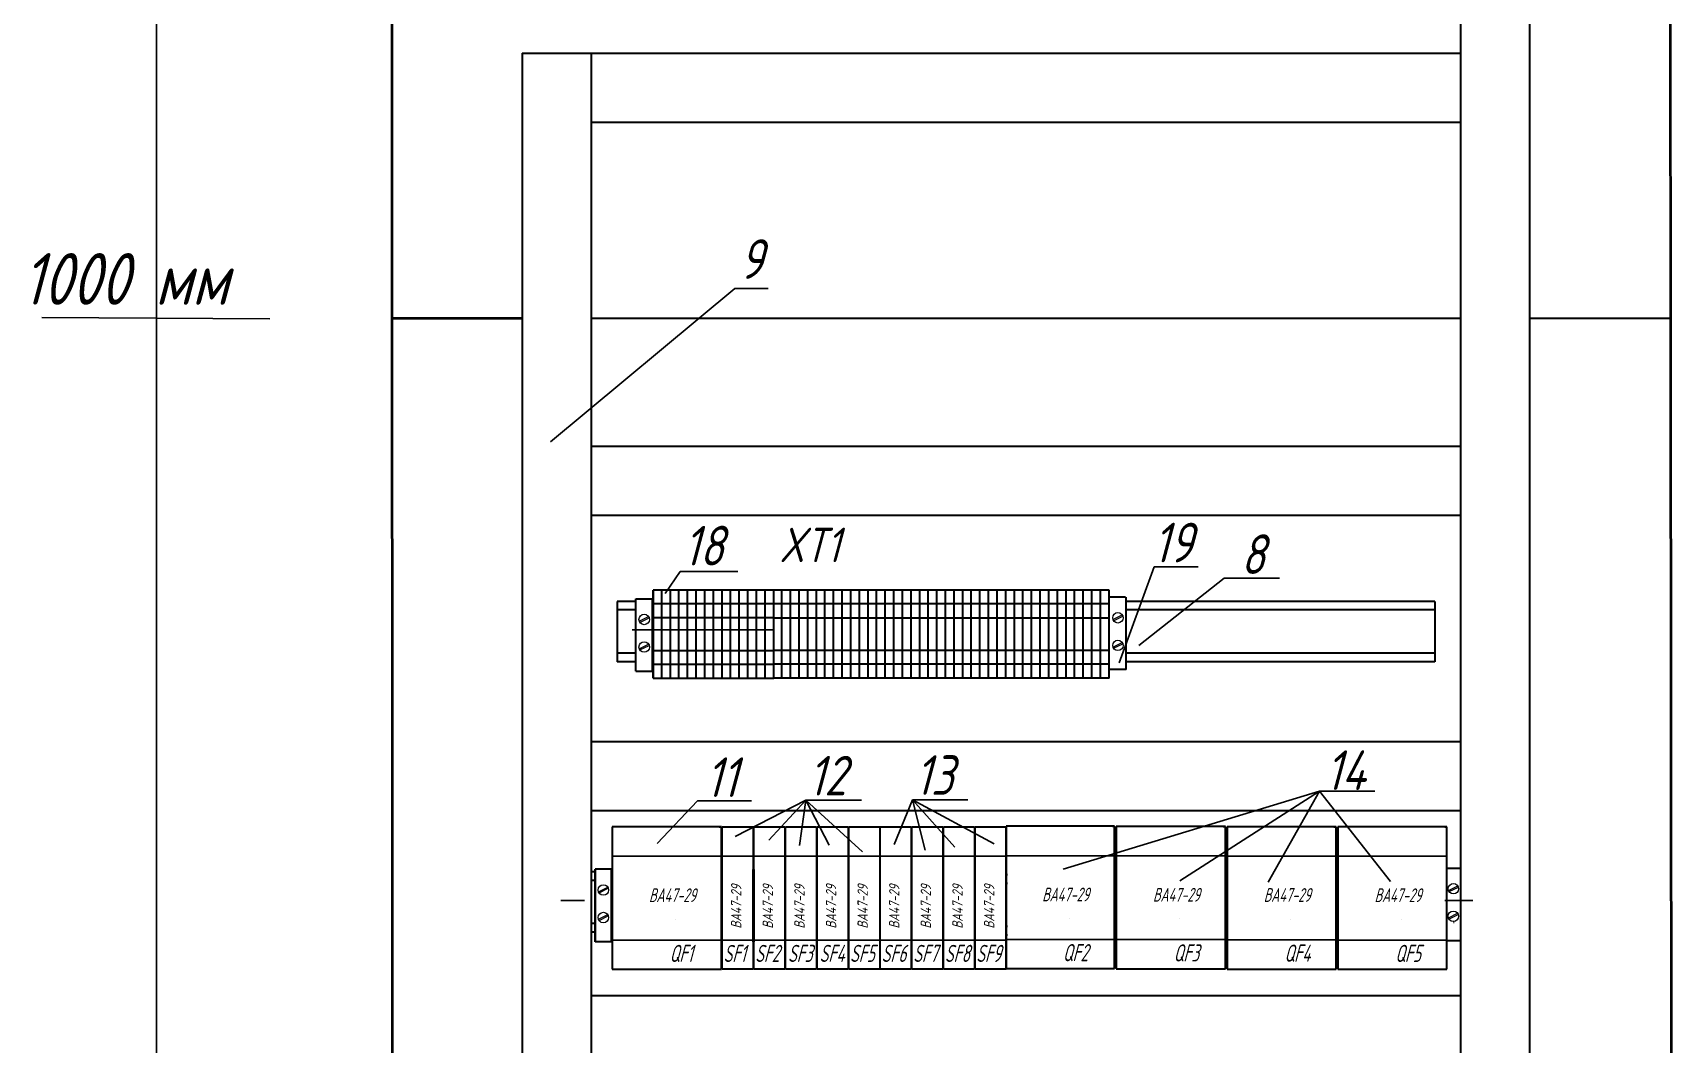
# Model space of a CAD drawing. Extents: x 1296 to 1960, y 266 to 609.
# Drawn here: x 1409.9 to 1505.1, y 432.3 to 491 of the extents above; entities that cross this region are included whole.
import ezdxf

# ---------------------------------------------------------------- set-up
doc = ezdxf.new("R2010")
doc.units = 0
doc.header["$LTSCALE"] = 20
doc.header["$MEASUREMENT"] = 0
doc.layers.get('0').update_dxf_attribs({"linetype": 'CONTINUOUS'})
doc.layers.add('1', color=7, linetype='CONTINUOUS')
doc.layers.add('ссылки', color=7, linetype='CONTINUOUS')
doc.styles.add('GOST тип А', font='', dxfattribs={"oblique": 15})
doc.styles.get("Standard").update_dxf_attribs({"font": '', "oblique": 15, "height": 2.5})
doc.styles.get('GOST тип А').set_extended_font_data('GOST type A')
doc.styles.get('Standard').set_extended_font_data('GOST type A')

msp = doc.modelspace()

# ---------------------------------------------------------------- linework, layer by layer
at = {"color": 7, "lineweight": 30}
for p, q in [((1492.824, 535.436, 1), (1492.824, 386.359, 1)), ((1496.824, 535.436, 1), (1496.824, 386.322, 1)), ((1438.324, 489.863, 1), (1438.324, 383.26, 1)), ((1438.324, 489.863, 1), (1442.324, 489.863, 1)), ((1442.324, 489.863, 1), (1442.324, 383.26, 1)), ((1442.324, 489.863, 1), (1492.824, 489.863, 1)), ((1442.324, 485.863, 1), (1492.824, 485.863, 1)), ((1442.351, 467.053, 1), (1492.851, 467.053, 1)), ((1496.824, 464.983, 1), (1496.824, 386.322, 1)), ((1442.351, 463.053, 1), (1492.851, 463.053, 1)), ((1444.926, 458.043, 1), (1443.828, 458.043, 1)), ((1443.828, 458.043, 1), (1443.828, 454.543, 1)), ((1444.926, 453.993, 1), (1444.926, 458.193, 1)), ((1444.926, 458.193, 1), (1445.886, 458.193, 1)), ((1445.886, 453.993, 1), (1445.886, 458.193, 1)), ((1445.926, 453.593, 1), (1445.926, 458.693, 1)), ((1445.926, 458.693, 1), (1445.926, 453.593, 1)), ((1445.926, 453.593, 1), (1445.926, 458.693, 1)), ((1445.926, 453.593, 1), (1445.926, 458.693, 1)), ((1452.926, 458.693, 1), (1445.926, 458.693, 1)), ((1445.926, 458.693, 1), (1445.926, 453.593, 1)), ((1445.926, 453.593, 1), (1445.926, 458.693, 1)), ((1445.926, 453.593, 1), (1445.926, 458.693, 1)), ((1445.926, 453.593, 1), (1445.926, 458.693, 1)), ((1445.926, 453.593, 1), (1445.926, 458.193, 1)), ((1445.926, 458.193, 1), (1445.926, 453.593, 1)), ((1445.926, 453.593, 1), (1445.926, 458.193, 1)), ((1445.926, 453.593, 1), (1445.926, 458.193, 1)), ((1445.926, 453.593, 1), (1445.926, 458.193, 1)), ((1445.926, 458.193, 1), (1445.926, 453.593, 1)), ((1445.926, 453.593, 1), (1445.926, 458.193, 1)), ((1446.426, 453.593, 1), (1446.426, 458.693, 1)), ((1446.426, 453.593, 1), (1446.426, 458.693, 1)), ((1446.926, 453.593, 1), (1446.926, 458.693, 1)), ((1446.926, 453.593, 1), (1446.926, 458.693, 1)), ((1447.426, 453.593, 1), (1447.426, 458.693, 1)), ((1447.426, 453.593, 1), (1447.426, 458.693, 1)), ((1447.926, 453.593, 1), (1447.926, 458.693, 1)), ((1447.926, 453.593, 1), (1447.926, 458.693, 1)), ((1448.426, 453.593, 1), (1448.426, 458.693, 1)), ((1448.426, 453.593, 1), (1448.426, 458.693, 1)), ((1448.926, 453.593, 1), (1448.926, 458.693, 1)), ((1448.926, 453.593, 1), (1448.926, 458.693, 1)), ((1449.426, 453.593, 1), (1449.426, 458.693, 1)), ((1449.426, 453.593, 1), (1449.426, 458.693, 1)), ((1449.926, 453.593, 1), (1449.926, 458.693, 1)), ((1449.926, 453.593, 1), (1449.926, 458.693, 1)), ((1450.426, 453.593, 1), (1450.426, 458.693, 1)), ((1450.426, 453.593, 1), (1450.426, 458.693, 1)), ((1450.926, 453.593, 1), (1450.926, 458.693, 1)), ((1451.426, 453.593, 1), (1451.426, 458.693, 1)), ((1451.426, 453.593, 1), (1451.426, 458.693, 1)), ((1451.426, 453.593, 1), (1451.426, 458.693, 1)), ((1451.926, 453.593, 1), (1451.926, 458.693, 1)), ((1451.926, 453.593, 1), (1451.926, 458.693, 1)), ((1452.426, 453.593, 1), (1452.426, 458.693, 1)), ((1452.926, 453.593, 1), (1452.926, 458.693, 1)), ((1472.405, 458.693, 1), (1452.926, 458.693, 1)), ((1453.405, 453.593, 1), (1453.405, 458.693, 1)), ((1453.405, 453.593, 1), (1453.405, 458.693, 1)), ((1453.405, 453.593, 1), (1453.405, 458.693, 1)), ((1453.405, 453.593, 1), (1453.405, 458.693, 1)), ((1453.905, 453.593, 1), (1453.905, 458.693, 1)), ((1453.905, 453.593, 1), (1453.905, 458.693, 1)), ((1454.405, 453.593, 1), (1454.405, 458.693, 1)), ((1454.405, 453.593, 1), (1454.405, 458.693, 1)), ((1454.905, 453.593, 1), (1454.905, 458.693, 1)), ((1454.905, 453.593, 1), (1454.905, 458.693, 1)), ((1455.405, 453.593, 1), (1455.405, 458.693, 1)), ((1455.405, 453.593, 1), (1455.405, 458.693, 1)), ((1455.905, 453.593, 1), (1455.905, 458.693, 1)), ((1455.905, 453.593, 1), (1455.905, 458.693, 1)), ((1456.405, 453.593, 1), (1456.405, 458.693, 1)), ((1456.405, 453.593, 1), (1456.405, 458.693, 1)), ((1456.905, 453.593, 1), (1456.905, 458.693, 1)), ((1456.905, 453.593, 1), (1456.905, 458.693, 1)), ((1457.405, 453.593, 1), (1457.405, 458.693, 1)), ((1457.405, 453.593, 1), (1457.405, 458.693, 1)), ((1457.405, 453.593, 1), (1457.405, 458.693, 1)), ((1457.905, 453.593, 1), (1457.905, 458.693, 1)), ((1457.905, 453.593, 1), (1457.905, 458.693, 1)), ((1457.905, 453.593, 1), (1457.905, 458.693, 1)), ((1458.405, 453.593, 1), (1458.405, 458.693, 1)), ((1458.405, 453.593, 1), (1458.405, 458.693, 1)), ((1458.905, 453.593, 1), (1458.905, 458.693, 1)), ((1458.905, 453.593, 1), (1458.905, 458.693, 1)), ((1459.405, 453.593, 1), (1459.405, 458.693, 1)), ((1459.405, 453.593, 1), (1459.405, 458.693, 1)), ((1459.905, 453.593, 1), (1459.905, 458.693, 1)), ((1459.905, 453.593, 1), (1459.905, 458.693, 1)), ((1460.405, 453.593, 1), (1460.405, 458.693, 1)), ((1460.405, 453.593, 1), (1460.405, 458.693, 1)), ((1460.905, 453.593, 1), (1460.905, 458.693, 1)), ((1460.905, 453.593, 1), (1460.905, 458.693, 1)), ((1461.405, 453.593, 1), (1461.405, 458.693, 1)), ((1461.405, 453.593, 1), (1461.405, 458.693, 1)), ((1461.905, 453.593, 1), (1461.905, 458.693, 1)), ((1461.905, 453.593, 1), (1461.905, 458.693, 1)), ((1462.405, 453.593, 1), (1462.405, 458.693, 1)), ((1462.405, 453.593, 1), (1462.405, 458.693, 1)), ((1462.905, 453.593, 1), (1462.905, 458.693, 1)), ((1462.905, 453.593, 1), (1462.905, 458.693, 1)), ((1463.405, 453.593, 1), (1463.405, 458.693, 1)), ((1463.405, 453.593, 1), (1463.405, 458.693, 1)), ((1463.405, 453.593, 1), (1463.405, 458.693, 1)), ((1463.905, 453.593, 1), (1463.905, 458.693, 1)), ((1463.905, 453.593, 1), (1463.905, 458.693, 1)), ((1463.905, 453.593, 1), (1463.905, 458.693, 1)), ((1464.405, 453.593, 1), (1464.405, 458.693, 1)), ((1464.405, 453.593, 1), (1464.405, 458.693, 1)), ((1464.905, 453.593, 1), (1464.905, 458.693, 1)), ((1464.905, 453.593, 1), (1464.905, 458.693, 1)), ((1465.405, 453.593, 1), (1465.405, 458.693, 1)), ((1465.405, 453.593, 1), (1465.405, 458.693, 1)), ((1465.905, 453.593, 1), (1465.905, 458.693, 1)), ((1465.905, 453.593, 1), (1465.905, 458.693, 1)), ((1466.405, 453.593, 1), (1466.405, 458.693, 1)), ((1466.405, 453.593, 1), (1466.405, 458.693, 1)), ((1466.905, 453.593, 1), (1466.905, 458.693, 1)), ((1466.905, 453.593, 1), (1466.905, 458.693, 1)), ((1467.405, 453.593, 1), (1467.405, 458.693, 1)), ((1467.405, 453.593, 1), (1467.405, 458.693, 1)), ((1467.905, 453.593, 1), (1467.905, 458.693, 1)), ((1467.905, 453.593, 1), (1467.905, 458.693, 1)), ((1468.405, 453.593, 1), (1468.405, 458.693, 1)), ((1468.405, 453.593, 1), (1468.405, 458.693, 1)), ((1468.905, 453.593, 1), (1468.905, 458.693, 1)), ((1468.905, 453.593, 1), (1468.905, 458.693, 1)), ((1469.405, 453.593, 1), (1469.405, 458.693, 1)), ((1469.405, 453.593, 1), (1469.405, 458.693, 1)), ((1469.405, 453.593, 1), (1469.405, 458.693, 1)), ((1469.905, 453.593, 1), (1469.905, 458.693, 1)), ((1469.905, 453.593, 1), (1469.905, 458.693, 1)), ((1469.905, 453.593, 1), (1469.905, 458.693, 1)), ((1470.405, 453.593, 1), (1470.405, 458.693, 1)), ((1470.405, 453.593, 1), (1470.405, 458.693, 1)), ((1470.905, 453.593, 1), (1470.905, 458.693, 1)), ((1470.905, 453.593, 1), (1470.905, 458.693, 1)), ((1471.405, 453.593, 1), (1471.405, 458.693, 1)), ((1471.905, 453.593, 1), (1471.905, 458.693, 1)), ((1472.405, 453.593, 1), (1472.405, 458.693, 1)), ((1473.365, 458.289, 1), (1472.405, 458.289, 1)), ((1473.389, 454.089, 1), (1473.389, 458.289, 1)), ((1491.327, 458.043, 1), (1473.389, 458.043, 1)), ((1491.327, 458.043, 1), (1491.327, 454.543, 1)), ((1444.926, 457.543, 1), (1443.828, 457.543, 1)), ((1452.926, 457.893, 1), (1445.926, 457.893, 1)), ((1452.926, 457.093, 1), (1445.926, 457.093, 1)), ((1491.327, 457.543, 1), (1473.389, 457.543, 1)), ((1445.926, 455.193, 1), (1452.926, 455.193, 1)), ((1444.926, 455.043, 1), (1443.828, 455.043, 1)), ((1444.926, 454.543, 1), (1443.828, 454.543, 1)), ((1445.926, 454.393, 1), (1452.926, 454.393, 1)), ((1491.327, 455.043, 1), (1473.389, 455.043, 1)), ((1491.327, 454.543, 1), (1473.389, 454.543, 1)), ((1444.926, 453.993, 1), (1445.886, 453.993, 1)), ((1445.926, 453.593, 1), (1452.926, 453.593, 1)), ((1473.389, 454.089, 1), (1472.429, 454.089, 1)), ((1442.324, 449.906, 1), (1492.824, 449.906, 1)), ((1442.324, 445.906, 1), (1492.824, 445.906, 1)), ((1443.551, 444.947, 1), (1443.551, 436.687, 1)), ((1449.889, 444.947, 1), (1443.551, 444.947, 1)), ((1449.762, 444.947, 1), (1449.889, 444.947, 1)), ((1449.889, 436.687, 1), (1449.889, 444.947, 1)), ((1449.939, 436.687, 1), (1449.939, 444.947, 1)), ((1449.939, 444.947, 1), (1451.739, 444.947, 1)), ((1451.739, 444.947, 1), (1451.739, 436.687, 1)), ((1451.775, 436.687, 1), (1451.775, 444.947, 1)), ((1451.775, 444.947, 1), (1453.575, 444.947, 1)), ((1453.575, 444.947, 1), (1453.575, 436.687, 1)), ((1453.611, 436.687, 1), (1453.611, 444.947, 1)), ((1453.611, 444.947, 1), (1455.411, 444.947, 1)), ((1455.411, 444.947, 1), (1455.411, 436.687, 1)), ((1455.447, 436.687, 1), (1455.447, 444.947, 1)), ((1455.447, 444.947, 1), (1457.247, 444.947, 1)), ((1457.247, 444.947, 1), (1457.247, 436.687, 1)), ((1457.284, 436.687, 1), (1457.284, 444.947, 1)), ((1457.284, 444.947, 1), (1459.084, 444.947, 1)), ((1459.084, 444.947, 1), (1459.084, 436.687, 1)), ((1459.12, 436.687, 1), (1459.12, 444.947, 1)), ((1459.12, 444.947, 1), (1460.92, 444.947, 1)), ((1460.92, 444.947, 1), (1460.92, 436.687, 1)), ((1460.956, 436.687, 1), (1460.956, 444.947, 1)), ((1460.956, 444.947, 1), (1462.756, 444.947, 1)), ((1462.756, 444.947, 1), (1462.756, 436.687, 1)), ((1462.792, 436.687, 1), (1462.792, 444.947, 1)), ((1462.792, 444.947, 1), (1464.592, 444.947, 1)), ((1464.592, 444.947, 1), (1464.592, 436.687, 1)), ((1464.633, 436.687, 1), (1464.633, 444.947, 1)), ((1464.633, 444.947, 1), (1466.433, 444.947, 1)), ((1466.433, 436.729, 1), (1466.433, 444.989, 1)), ((1472.728, 444.989, 1), (1466.433, 444.989, 1)), ((1466.433, 444.947, 1), (1466.433, 436.687, 1)), ((1472.601, 444.989, 1), (1472.728, 444.989, 1)), ((1472.728, 436.729, 1), (1472.728, 444.989, 1)), ((1472.824, 444.975, 1), (1472.824, 436.715, 1)), ((1479.162, 444.975, 1), (1472.824, 444.975, 1)), ((1479.035, 444.975, 1), (1479.162, 444.975, 1)), ((1479.162, 436.715, 1), (1479.162, 444.975, 1)), ((1479.258, 444.961, 1), (1479.258, 436.701, 1)), ((1485.596, 444.961, 1), (1479.258, 444.961, 1)), ((1485.469, 444.961, 1), (1485.596, 444.961, 1)), ((1485.596, 436.701, 1), (1485.596, 444.961, 1)), ((1485.693, 444.947, 1), (1485.693, 436.687, 1)), ((1492.031, 444.947, 1), (1485.693, 444.947, 1)), ((1491.904, 444.947, 1), (1492.031, 444.947, 1)), ((1492.031, 436.687, 1), (1492.031, 444.947, 1)), ((1442.324, 442.337, 1), (1442.324, 438.837, 1)), ((1442.554, 442.337, 1), (1442.324, 442.337, 1)), ((1442.554, 441.837, 1), (1442.324, 441.837, 1)), ((1443.514, 442.49, 1), (1442.554, 442.49, 1)), ((1442.554, 438.29, 1), (1442.554, 442.49, 1)), ((1442.554, 438.29, 1), (1442.554, 442.49, 1)), ((1442.554, 442.49, 1), (1442.554, 438.29, 1)), ((1442.554, 438.29, 1), (1442.554, 442.49, 1)), ((1442.554, 438.29, 1), (1442.554, 442.49, 1)), ((1442.554, 442.49, 1), (1442.554, 438.29, 1)), ((1442.554, 438.29, 1), (1442.554, 442.49, 1)), ((1442.554, 438.29, 1), (1442.554, 442.49, 1)), ((1442.554, 438.29, 1), (1442.554, 442.49, 1)), ((1442.554, 438.29, 1), (1442.554, 442.49, 1)), ((1442.554, 442.49, 1), (1442.554, 438.29, 1)), ((1442.554, 438.29, 1), (1442.554, 442.49, 1)), ((1442.554, 438.29, 1), (1442.554, 442.49, 1)), ((1442.554, 442.49, 1), (1442.554, 438.29, 1)), ((1443.514, 438.29, 1), (1443.514, 442.49, 1)), ((1443.514, 442.49, 1), (1443.514, 438.29, 1)), ((1443.514, 438.29, 1), (1443.514, 442.49, 1)), ((1443.514, 442.49, 1), (1443.514, 438.29, 1)), ((1443.514, 438.29, 1), (1443.514, 442.49, 1)), ((1443.514, 438.29, 1), (1443.514, 442.49, 1)), ((1443.514, 438.29, 1), (1443.514, 442.49, 1)), ((1443.514, 442.49, 1), (1443.514, 438.29, 1)), ((1443.514, 438.29, 1), (1443.514, 442.49, 1)), ((1443.514, 438.29, 1), (1443.514, 442.49, 1)), ((1443.551, 438.287, 1), (1443.551, 442.487, 1)), ((1449.932, 442.31, 1), (1449.889, 442.31, 1)), ((1451.739, 438.287, 1), (1451.739, 442.487, 1)), ((1451.775, 438.287, 1), (1451.775, 442.487, 1)), ((1451.775, 442.487, 1), (1451.775, 438.287, 1)), ((1451.775, 438.287, 1), (1451.775, 442.487, 1)), ((1451.775, 438.287, 1), (1451.775, 442.487, 1)), ((1451.775, 438.287, 1), (1451.775, 442.487, 1)), ((1451.775, 442.487, 1), (1451.775, 438.287, 1)), ((1451.775, 438.287, 1), (1451.775, 442.487, 1)), ((1451.775, 438.287, 1), (1451.775, 442.487, 1)), ((1464.633, 442.31, 1), (1464.592, 442.31, 1)), ((1466.507, 442.173, 1), (1466.433, 442.173, 1)), ((1472.824, 442.352, 1), (1472.728, 442.352, 1)), ((1472.824, 441.852, 1), (1472.728, 441.852, 1)), ((1479.205, 442.338, 1), (1479.162, 442.338, 1)), ((1479.258, 442.338, 1), (1479.162, 442.338, 1)), ((1479.205, 441.838, 1), (1479.162, 441.838, 1)), ((1479.258, 441.838, 1), (1479.162, 441.838, 1)), ((1485.64, 442.324, 1), (1485.596, 442.324, 1)), ((1485.693, 442.324, 1), (1485.596, 442.324, 1)), ((1485.64, 441.824, 1), (1485.596, 441.824, 1)), ((1485.693, 441.824, 1), (1485.596, 441.824, 1)), ((1492.031, 438.34, 1), (1492.031, 442.54, 1)), ((1492.824, 442.54, 1), (1492.031, 442.54, 1)), ((1449.932, 441.81, 1), (1449.889, 441.81, 1)), ((1464.633, 441.81, 1), (1464.592, 441.81, 1)), ((1466.498, 441.673, 1), (1466.433, 441.673, 1)), ((1442.554, 439.337, 1), (1442.324, 439.337, 1)), ((1449.932, 439.31, 1), (1449.889, 439.31, 1)), ((1464.633, 439.31, 1), (1464.592, 439.31, 1)), ((1466.498, 439.173, 1), (1466.433, 439.173, 1)), ((1472.824, 439.352, 1), (1472.728, 439.352, 1)), ((1479.205, 439.338, 1), (1479.162, 439.338, 1)), ((1479.258, 439.338, 1), (1479.162, 439.338, 1)), ((1485.64, 439.324, 1), (1485.596, 439.324, 1)), ((1485.693, 439.324, 1), (1485.596, 439.324, 1)), ((1492.447, 439.413, 1), (1492.403, 439.413, 1)), ((1442.554, 438.837, 1), (1442.324, 438.837, 1)), ((1443.514, 438.29, 1), (1442.554, 438.29, 1)), ((1449.932, 438.81, 1), (1449.889, 438.81, 1)), ((1466.498, 438.673, 1), (1466.433, 438.673, 1)), ((1472.824, 438.852, 1), (1472.728, 438.852, 1)), ((1479.205, 438.838, 1), (1479.162, 438.838, 1)), ((1479.258, 438.838, 1), (1479.162, 438.838, 1)), ((1485.64, 438.824, 1), (1485.596, 438.824, 1)), ((1485.693, 438.824, 1), (1485.596, 438.824, 1)), ((1492.824, 438.34, 1), (1492.031, 438.34, 1)), ((1443.551, 436.687, 1), (1449.889, 436.687, 1)), ((1451.739, 436.687, 1), (1449.939, 436.687, 1)), ((1453.575, 436.687, 1), (1451.775, 436.687, 1)), ((1455.411, 436.687, 1), (1453.611, 436.687, 1)), ((1457.247, 436.687, 1), (1455.447, 436.687, 1)), ((1459.084, 436.687, 1), (1457.284, 436.687, 1)), ((1460.92, 436.687, 1), (1459.12, 436.687, 1)), ((1462.756, 436.687, 1), (1460.956, 436.687, 1)), ((1464.592, 436.687, 1), (1462.792, 436.687, 1)), ((1466.433, 436.687, 1), (1464.633, 436.687, 1)), ((1466.433, 436.729, 1), (1472.728, 436.729, 1)), ((1472.824, 436.715, 1), (1479.162, 436.715, 1)), ((1479.258, 436.701, 1), (1485.596, 436.701, 1)), ((1485.693, 436.687, 1), (1492.031, 436.687, 1)), ((1442.324, 435.157, 1), (1492.824, 435.157, 1))]:
    msp.add_line(p, q, dxfattribs=at)
at = {"color": 7}
for p, q in [((1439.956, 467.297, 1), (1450.672, 476.199, 1)), ((1472.986, 454.481, 1), (1475.034, 460.048, 1)), ((1446.617, 458.493, 1), (1447.487, 459.777, 1)), ((1447.487, 459.777, 1), (1450.85, 459.777, 1)), ((1474.131, 455.489, 1), (1479.088, 459.393, 1)), ((1479.088, 459.393, 1), (1482.306, 459.393, 1)), ((1445.886, 458.193, 1), (1444.926, 458.193, 1)), ((1445.926, 458.693, 1), (1445.926, 458.693, 1)), ((1451.922, 458.693, 1), (1451.922, 458.693, 1)), ((1473.368, 458.289, 1), (1472.405, 458.289, 1)), ((1444.708, 456.39, 1), (1452.926, 456.39, 1)), ((1450.926, 453.593, 1), (1450.926, 453.593, 1)), ((1452.426, 453.593, 1), (1452.426, 453.593, 1)), ((1481.647, 441.737, 1), (1484.627, 447.036, 1)), ((1446.167, 443.998, 1), (1448.497, 446.457, 1)), ((1463.448, 443.782, 1), (1460.994, 446.528, 1)), ((1449.889, 443.247, 1), (1443.551, 443.247, 1)), ((1449.952, 443.247, 1), (1451.752, 443.247, 1)), ((1451.775, 443.247, 1), (1453.575, 443.247, 1)), ((1453.611, 443.247, 1), (1455.411, 443.247, 1)), ((1455.447, 443.247, 1), (1457.247, 443.247, 1)), ((1457.284, 443.247, 1), (1459.084, 443.247, 1)), ((1459.12, 443.247, 1), (1460.92, 443.247, 1)), ((1460.956, 443.247, 1), (1462.756, 443.247, 1)), ((1462.792, 443.247, 1), (1464.592, 443.247, 1)), ((1464.633, 443.247, 1), (1466.433, 443.247, 1)), ((1479.162, 443.275, 1), (1466.433, 443.275, 1)), ((1485.596, 443.261, 1), (1479.258, 443.261, 1)), ((1492.031, 443.247, 1), (1485.693, 443.247, 1)), ((1441.944, 440.684, 1), (1440.554, 440.684, 1)), ((1491.91, 440.684, 1), (1493.54, 440.684, 1)), ((1447.249, 439.581, 1), (1447.249, 439.581, 1)), ((1470.088, 439.624, 1), (1470.088, 439.624, 1)), ((1476.522, 439.61, 1), (1476.522, 439.61, 1)), ((1482.957, 439.595, 1), (1482.957, 439.595, 1)), ((1489.391, 439.581, 1), (1489.391, 439.581, 1)), ((1445.351, 438.387, 1), (1443.551, 438.387, 1)), ((1443.551, 438.387, 1), (1449.889, 438.387, 1)), ((1451.739, 438.387, 1), (1449.939, 438.387, 1)), ((1453.575, 438.387, 1), (1451.775, 438.387, 1)), ((1455.411, 438.387, 1), (1453.611, 438.387, 1)), ((1457.247, 438.387, 1), (1455.447, 438.387, 1)), ((1459.084, 438.387, 1), (1457.284, 438.387, 1)), ((1460.92, 438.387, 1), (1459.12, 438.387, 1)), ((1462.756, 438.387, 1), (1460.956, 438.387, 1)), ((1464.592, 438.387, 1), (1462.792, 438.387, 1)), ((1466.433, 438.387, 1), (1464.633, 438.387, 1)), ((1466.433, 438.415, 1), (1479.162, 438.415, 1)), ((1474.624, 438.415, 1), (1472.824, 438.415, 1)), ((1481.058, 438.401, 1), (1479.258, 438.401, 1)), ((1479.258, 438.401, 1), (1485.596, 438.401, 1)), ((1487.493, 438.387, 1), (1485.693, 438.387, 1)), ((1485.693, 438.387, 1), (1492.031, 438.387, 1))]:
    msp.add_line(p, q, dxfattribs=at)
at = {"color": 7, "linetype": 'Continuous', "lineweight": 0}
for p, q in [((1445.118, 456.896, 1), (1445.657, 457.164, 1)), ((1445.155, 456.822, 1), (1445.694, 457.09, 1)), ((1472.633, 456.991, 1), (1473.171, 457.26, 1)), ((1472.67, 456.918, 1), (1473.208, 457.186, 1)), ((1445.118, 455.296, 1), (1445.657, 455.564, 1)), ((1445.155, 455.222, 1), (1445.694, 455.49, 1)), ((1472.633, 455.391, 1), (1473.171, 455.66, 1)), ((1472.67, 455.318, 1), (1473.208, 455.586, 1)), ((1442.747, 441.193, 1), (1443.285, 441.461, 1)), ((1442.784, 441.119, 1), (1443.322, 441.388, 1)), ((1492.118, 441.267, 1), (1492.657, 441.536, 1)), ((1492.155, 441.194, 1), (1492.694, 441.462, 1)), ((1492.111, 439.667, 1), (1492.65, 439.936, 1)), ((1442.747, 439.593, 1), (1443.285, 439.861, 1)), ((1442.784, 439.519, 1), (1443.322, 439.788, 1)), ((1492.148, 439.594, 1), (1492.686, 439.862, 1))]:
    msp.add_line(p, q, dxfattribs=at)
for centre in [(1445.406, 456.993, 1), (1472.92, 457.089, 1), (1445.406, 455.393, 1), (1472.92, 455.489, 1), (1443.034, 441.29, 1), (1492.406, 441.365, 1), (1443.034, 439.69, 1), (1492.399, 439.765, 1)]:
    msp.add_circle(centre, 0.304, dxfattribs=at)
at = {"layer": '1', "color": 7, "linetype": 'Continuous'}
for p, q in [((1417.089, 577.689, 1), (1417.082, 372.716, 1)), ((1450.672, 476.199, 1), (1452.598, 476.199, 1)), ((1423.659, 474.435, 1), (1410.413, 474.522, 1)), ((1475.034, 460.048, 1), (1477.586, 460.048, 1)), ((1484.627, 447.036, 1), (1469.741, 442.499, 1)), ((1484.627, 447.036, 1), (1476.524, 441.816, 1)), ((1484.627, 447.036, 1), (1487.841, 447.036, 1)), ((1484.627, 447.036, 1), (1488.751, 441.785, 1)), ((1448.497, 446.457, 1), (1451.642, 446.457, 1)), ((1454.802, 446.495, 1), (1450.695, 444.39, 1)), ((1454.802, 446.495, 1), (1452.641, 444.189, 1)), ((1454.802, 446.495, 1), (1454.431, 443.876, 1)), ((1454.802, 446.495, 1), (1458.017, 446.495, 1)), ((1454.802, 446.495, 1), (1458.082, 443.512, 1)), ((1454.802, 446.495, 1), (1456.154, 443.898, 1)), ((1460.994, 446.528, 1), (1459.919, 443.936, 1)), ((1460.994, 446.528, 1), (1465.73, 443.961, 1)), ((1460.994, 446.528, 1), (1461.725, 443.603, 1)), ((1460.994, 446.528, 1), (1464.209, 446.528, 1))]:
    msp.add_line(p, q, dxfattribs=at)
at = {"layer": '1', "color": 7, "linetype": 'Continuous', "lineweight": 40}
for p, q in [((1430.708, 577.695, 1), (1430.782, 372.716, 1)), ((1505.113, 372.716, 1), (1504.955, 577.695, 1)), ((1430.782, 474.478, 1), (1438.324, 474.478, 1))]:
    msp.add_line(p, q, dxfattribs=at)
at = {"layer": '1', "color": 7, "linetype": 'Continuous', "lineweight": 30}
for p, q in [((1442.324, 474.478, 1), (1492.824, 474.478, 1)), ((1496.824, 474.478, 1), (1505.034, 474.478, 1)), ((1472.405, 457.893, 1), (1452.926, 457.893, 1)), ((1452.926, 457.093, 1), (1472.405, 457.093, 1)), ((1472.405, 455.193, 1), (1452.926, 455.193, 1)), ((1472.405, 454.393, 1), (1452.926, 454.393, 1)), ((1472.405, 453.593, 1), (1452.926, 453.593, 1))]:
    msp.add_line(p, q, dxfattribs=at)

# ---------------------------------------------------------------- texts
at = {"color": 7, "style": 'GOST тип А', "oblique": 15}
msp.add_text('XT1', height=2, dxfattribs=at).set_placement((1453.251, 460.321, 1))
at = {"color": 7, "oblique": 15, "width": 0.8}
for p in [(1445.68, 440.587, 1), (1468.519, 440.629, 1), (1474.953, 440.615, 1), (1481.387, 440.601, 1), (1487.822, 440.587, 1)]:
    msp.add_text('ВA47-29', height=0.8, dxfattribs=at).set_placement(p)
at = {"color": 7, "lineweight": 0, "style": 'GOST тип А', "oblique": 15}
for p in [(1451.05, 439.045, 1), (1452.886, 439.045, 1), (1454.722, 439.045, 1), (1456.558, 439.045, 1), (1458.394, 439.045, 1), (1460.23, 439.045, 1), (1462.066, 439.045, 1), (1463.903, 439.045, 1), (1465.744, 439.045, 1)]:
    msp.add_text('ВА47-29', height=0.6, rotation=90, dxfattribs=at).set_placement(p)
at = {"color": 7, "style": 'GOST тип А', "oblique": 15, "width": 0.8}
for s, p in [('QF1', (1446.879, 437.11, 1)), ('SF1', (1450.01, 437.107, 1)), ('SF2', (1451.844, 437.11, 1)), ('SF3', (1453.751, 437.11, 1)), ('SF4', (1455.587, 437.11, 1)), ('SF5', (1457.353, 437.11, 1)), ('SF6', (1459.189, 437.11, 1)), ('SF7', (1461.025, 437.11, 1)), ('SF8', (1462.861, 437.11, 1)), ('SF9', (1464.685, 437.11, 1)), ('QF2', (1469.718, 437.153, 1)), ('QF3', (1476.152, 437.138, 1)), ('QF4', (1482.587, 437.124, 1)), ('QF5', (1489.021, 437.11, 1))]:
    msp.add_text(s, height=1, dxfattribs=at).set_placement(p)
at = {"layer": 'ссылки', "color": 7, "style": 'GOST тип А', "oblique": 15}
msp.add_text('9', height=2.3, dxfattribs=at).set_placement((1450.937, 476.763, 1))
at = {"layer": 'ссылки', "color": 7, "oblique": 15}
for s, height, p in [('1000 мм', 3, (1409.28, 475.262, 1)), ('18', 2.3, (1447.688, 460.128, 1)), ('19', 2.3, (1474.966, 460.309, 1)), ('8', 2.3, (1480.052, 459.631, 1)), ('11', 2.3, (1448.967, 446.688, 1)), ('12', 2.3, (1454.936, 446.777, 1)), ('13', 2.3, (1461.128, 446.81, 1)), ('14', 2.3, (1484.973, 447.095, 1))]:
    msp.add_text(s, height=height, dxfattribs=at).set_placement(p)

doc.saveas('drawing.dxf')
